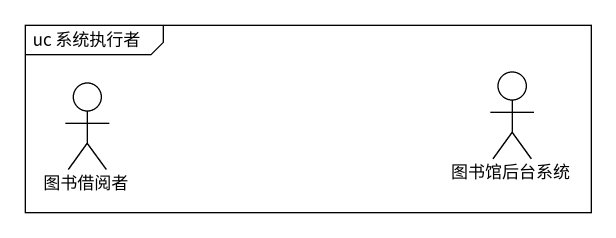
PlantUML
@startuml
mainframe uc 系统执行者
actor 图书借阅者
actor 图书馆后台系统
@enduml
